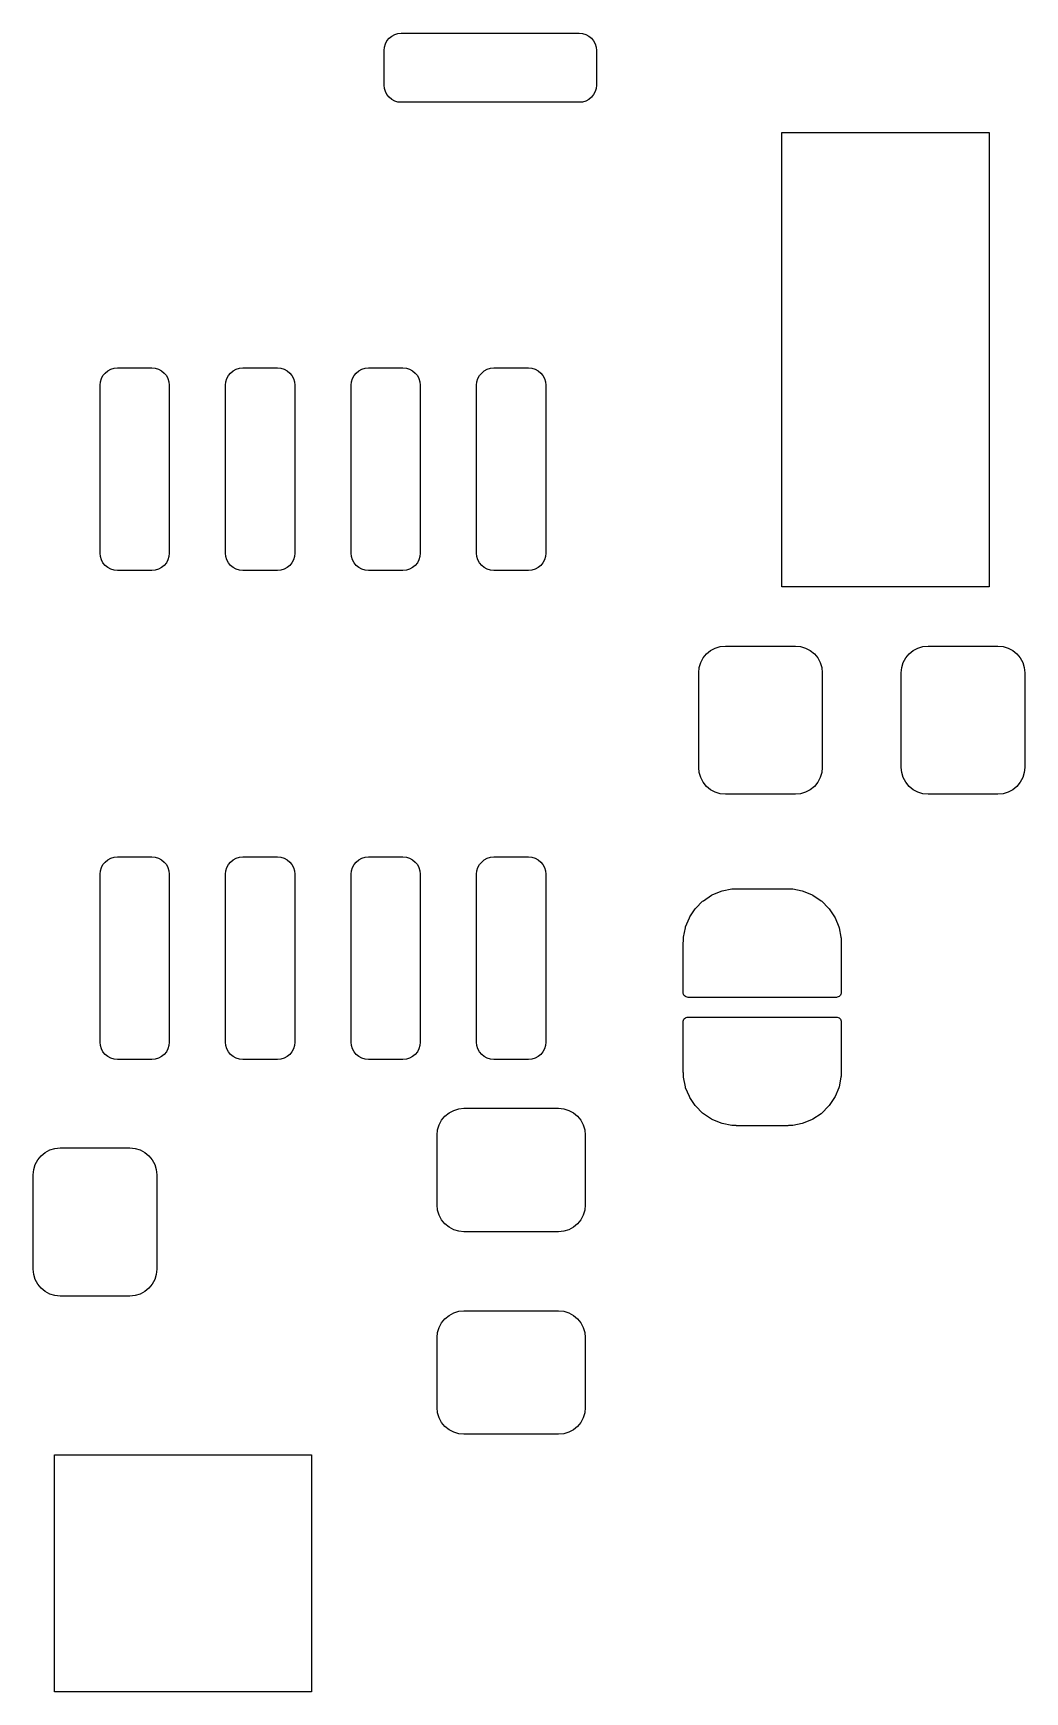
# Model space of a CAD drawing. Extents: x 5.41 to 6.98, y -4.4 to -2.82.
# Drawn here: x 6.59 to 6.985, y -4.307 to -3.646 of the extents above; entities that cross this region are included whole.
import ezdxf

# ---------------------------------------------------------------- set-up
doc = ezdxf.new("R2010")
doc.units = 0
doc.header["$MEASUREMENT"] = 0
doc.layers.add('BLACK', color=7, linetype='CONTINUOUS')

msp = doc.modelspace()

# ---------------------------------------------------------------- linework, layer by layer
at = {"layer": 'BLACK', "linetype": 'CONTINUOUS'}
for p, q in [((6.73049, -3.64928), (6.73135, -3.64824)), ((6.73135, -3.64824), (6.73239, -3.64738)), ((6.73239, -3.64738), (6.73358, -3.64674)), ((6.73358, -3.64674), (6.73488, -3.64635)), ((6.73488, -3.64635), (6.73622, -3.64622)), ((6.73622, -3.64622), (6.80709, -3.64622)), ((6.80709, -3.64622), (6.80843, -3.64635)), ((6.80843, -3.64635), (6.80972, -3.64674)), ((6.80972, -3.64674), (6.81091, -3.64738)), ((6.81091, -3.64738), (6.81196, -3.64824)), ((6.81196, -3.64824), (6.81282, -3.64928)), ((6.72933, -3.65311), (6.72946, -3.65177)), ((6.72933, -3.66689), (6.72933, -3.65311)), ((6.72946, -3.65177), (6.72986, -3.65047)), ((6.72986, -3.65047), (6.73049, -3.64928)), ((6.81282, -3.64928), (6.81345, -3.65047)), ((6.81345, -3.65047), (6.81384, -3.65177)), ((6.81384, -3.65177), (6.81398, -3.65311)), ((6.81398, -3.65311), (6.81398, -3.66689)), ((6.72946, -3.66823), (6.72933, -3.66689)), ((6.72986, -3.66953), (6.72946, -3.66823)), ((6.81384, -3.66823), (6.81345, -3.66953)), ((6.81398, -3.66689), (6.81384, -3.66823)), ((6.73049, -3.67072), (6.72986, -3.66953)), ((6.73135, -3.67176), (6.73049, -3.67072)), ((6.73239, -3.67262), (6.73135, -3.67176)), ((6.73358, -3.67326), (6.73239, -3.67262)), ((6.73488, -3.67365), (6.73358, -3.67326)), ((6.73622, -3.67378), (6.73488, -3.67365)), ((6.80709, -3.67378), (6.73622, -3.67378)), ((6.80843, -3.67365), (6.80709, -3.67378)), ((6.80972, -3.67326), (6.80843, -3.67365)), ((6.81091, -3.67262), (6.80972, -3.67326)), ((6.81196, -3.67176), (6.81091, -3.67262)), ((6.81282, -3.67072), (6.81196, -3.67176)), ((6.81345, -3.66953), (6.81282, -3.67072)), ((6.8878, -3.86693), (6.8878, -3.68583)), ((6.8878, -3.68583), (6.97047, -3.68583)), ((6.97047, -3.68583), (6.97047, -3.86693)), ((6.61824, -3.78166), (6.61928, -3.78081)), ((6.61928, -3.78081), (6.62047, -3.78017)), ((6.62047, -3.78017), (6.62177, -3.77978)), ((6.62177, -3.77978), (6.62311, -3.77965)), ((6.62311, -3.77965), (6.63689, -3.77965)), ((6.63689, -3.77965), (6.63823, -3.77978)), ((6.63823, -3.77978), (6.63953, -3.78017)), ((6.63953, -3.78017), (6.64072, -3.78081)), ((6.64072, -3.78081), (6.64176, -3.78166)), ((6.66824, -3.78166), (6.66928, -3.78081)), ((6.66928, -3.78081), (6.67047, -3.78017)), ((6.67047, -3.78017), (6.67177, -3.77978)), ((6.67177, -3.77978), (6.67311, -3.77965)), ((6.67311, -3.77965), (6.68689, -3.77965)), ((6.68689, -3.77965), (6.68823, -3.77978)), ((6.68823, -3.77978), (6.68953, -3.78017)), ((6.68953, -3.78017), (6.69072, -3.78081)), ((6.69072, -3.78081), (6.69176, -3.78166)), ((6.71824, -3.78166), (6.71928, -3.78081)), ((6.71928, -3.78081), (6.72047, -3.78017)), ((6.72047, -3.78017), (6.72177, -3.77978)), ((6.72177, -3.77978), (6.72311, -3.77965)), ((6.72311, -3.77965), (6.73689, -3.77965)), ((6.73689, -3.77965), (6.73823, -3.77978)), ((6.73823, -3.77978), (6.73953, -3.78017)), ((6.73953, -3.78017), (6.74072, -3.78081)), ((6.74072, -3.78081), (6.74176, -3.78166)), ((6.76824, -3.78166), (6.76928, -3.78081)), ((6.76928, -3.78081), (6.77047, -3.78017)), ((6.77047, -3.78017), (6.77177, -3.77978)), ((6.77177, -3.77978), (6.77311, -3.77965)), ((6.77311, -3.77965), (6.78689, -3.77965)), ((6.78689, -3.77965), (6.78823, -3.77978)), ((6.78823, -3.77978), (6.78953, -3.78017)), ((6.78953, -3.78017), (6.79072, -3.78081)), ((6.79072, -3.78081), (6.79176, -3.78166)), ((6.61622, -3.78654), (6.61635, -3.78519)), ((6.61622, -3.85346), (6.61622, -3.78654)), ((6.61635, -3.78519), (6.61674, -3.7839)), ((6.61674, -3.7839), (6.61738, -3.78271)), ((6.61738, -3.78271), (6.61824, -3.78166)), ((6.64176, -3.78166), (6.64262, -3.78271)), ((6.64262, -3.78271), (6.64326, -3.7839)), ((6.64326, -3.7839), (6.64365, -3.78519)), ((6.64365, -3.78519), (6.64378, -3.78654)), ((6.64378, -3.78654), (6.64378, -3.85346)), ((6.66622, -3.78654), (6.66635, -3.78519)), ((6.66622, -3.85346), (6.66622, -3.78654)), ((6.66635, -3.78519), (6.66674, -3.7839)), ((6.66674, -3.7839), (6.66738, -3.78271)), ((6.66738, -3.78271), (6.66824, -3.78166)), ((6.69176, -3.78166), (6.69262, -3.78271)), ((6.69262, -3.78271), (6.69326, -3.7839)), ((6.69326, -3.7839), (6.69365, -3.78519)), ((6.69365, -3.78519), (6.69378, -3.78654)), ((6.69378, -3.78654), (6.69378, -3.85346)), ((6.71622, -3.78654), (6.71635, -3.78519)), ((6.71622, -3.85346), (6.71622, -3.78654)), ((6.71635, -3.78519), (6.71674, -3.7839)), ((6.71674, -3.7839), (6.71738, -3.78271)), ((6.71738, -3.78271), (6.71824, -3.78166)), ((6.74176, -3.78166), (6.74262, -3.78271)), ((6.74262, -3.78271), (6.74326, -3.7839)), ((6.74326, -3.7839), (6.74365, -3.78519)), ((6.74365, -3.78519), (6.74378, -3.78654)), ((6.74378, -3.78654), (6.74378, -3.85346)), ((6.76622, -3.78654), (6.76635, -3.78519)), ((6.76622, -3.85346), (6.76622, -3.78654)), ((6.76635, -3.78519), (6.76674, -3.7839)), ((6.76674, -3.7839), (6.76738, -3.78271)), ((6.76738, -3.78271), (6.76824, -3.78166)), ((6.79176, -3.78166), (6.79262, -3.78271)), ((6.79262, -3.78271), (6.79326, -3.7839)), ((6.79326, -3.7839), (6.79365, -3.78519)), ((6.79365, -3.78519), (6.79378, -3.78654)), ((6.79378, -3.78654), (6.79378, -3.85346)), ((6.61635, -3.85481), (6.61622, -3.85346)), ((6.64378, -3.85346), (6.64365, -3.85481)), ((6.66635, -3.85481), (6.66622, -3.85346)), ((6.69378, -3.85346), (6.69365, -3.85481)), ((6.71635, -3.85481), (6.71622, -3.85346)), ((6.74378, -3.85346), (6.74365, -3.85481)), ((6.76635, -3.85481), (6.76622, -3.85346)), ((6.79378, -3.85346), (6.79365, -3.85481)), ((6.61674, -3.8561), (6.61635, -3.85481)), ((6.61738, -3.85729), (6.61674, -3.8561)), ((6.61824, -3.85834), (6.61738, -3.85729)), ((6.61928, -3.85919), (6.61824, -3.85834)), ((6.62047, -3.85983), (6.61928, -3.85919)), ((6.62177, -3.86022), (6.62047, -3.85983)), ((6.62311, -3.86035), (6.62177, -3.86022)), ((6.63689, -3.86035), (6.62311, -3.86035)), ((6.63823, -3.86022), (6.63689, -3.86035)), ((6.63953, -3.85983), (6.63823, -3.86022)), ((6.64072, -3.85919), (6.63953, -3.85983)), ((6.64176, -3.85834), (6.64072, -3.85919)), ((6.64262, -3.85729), (6.64176, -3.85834)), ((6.64326, -3.8561), (6.64262, -3.85729)), ((6.64365, -3.85481), (6.64326, -3.8561)), ((6.66674, -3.8561), (6.66635, -3.85481)), ((6.66738, -3.85729), (6.66674, -3.8561)), ((6.66824, -3.85834), (6.66738, -3.85729)), ((6.66928, -3.85919), (6.66824, -3.85834)), ((6.67047, -3.85983), (6.66928, -3.85919)), ((6.67177, -3.86022), (6.67047, -3.85983)), ((6.67311, -3.86035), (6.67177, -3.86022)), ((6.68689, -3.86035), (6.67311, -3.86035)), ((6.68823, -3.86022), (6.68689, -3.86035)), ((6.68953, -3.85983), (6.68823, -3.86022)), ((6.69072, -3.85919), (6.68953, -3.85983)), ((6.69176, -3.85834), (6.69072, -3.85919)), ((6.69262, -3.85729), (6.69176, -3.85834)), ((6.69326, -3.8561), (6.69262, -3.85729)), ((6.69365, -3.85481), (6.69326, -3.8561)), ((6.71674, -3.8561), (6.71635, -3.85481)), ((6.71738, -3.85729), (6.71674, -3.8561)), ((6.71824, -3.85834), (6.71738, -3.85729)), ((6.71928, -3.85919), (6.71824, -3.85834)), ((6.72047, -3.85983), (6.71928, -3.85919)), ((6.72177, -3.86022), (6.72047, -3.85983)), ((6.72311, -3.86035), (6.72177, -3.86022)), ((6.73689, -3.86035), (6.72311, -3.86035)), ((6.73823, -3.86022), (6.73689, -3.86035)), ((6.73953, -3.85983), (6.73823, -3.86022)), ((6.74072, -3.85919), (6.73953, -3.85983)), ((6.74176, -3.85834), (6.74072, -3.85919)), ((6.74262, -3.85729), (6.74176, -3.85834)), ((6.74326, -3.8561), (6.74262, -3.85729)), ((6.74365, -3.85481), (6.74326, -3.8561)), ((6.76674, -3.8561), (6.76635, -3.85481)), ((6.76738, -3.85729), (6.76674, -3.8561)), ((6.76824, -3.85834), (6.76738, -3.85729)), ((6.76928, -3.85919), (6.76824, -3.85834)), ((6.77047, -3.85983), (6.76928, -3.85919)), ((6.77177, -3.86022), (6.77047, -3.85983)), ((6.77311, -3.86035), (6.77177, -3.86022)), ((6.78689, -3.86035), (6.77311, -3.86035)), ((6.78823, -3.86022), (6.78689, -3.86035)), ((6.78953, -3.85983), (6.78823, -3.86022)), ((6.79072, -3.85919), (6.78953, -3.85983)), ((6.79176, -3.85834), (6.79072, -3.85919)), ((6.79262, -3.85729), (6.79176, -3.85834)), ((6.79326, -3.8561), (6.79262, -3.85729)), ((6.79365, -3.85481), (6.79326, -3.8561)), ((6.97047, -3.86693), (6.8878, -3.86693)), ((6.85782, -3.89361), (6.85944, -3.89228)), ((6.85944, -3.89228), (6.86129, -3.89129)), ((6.86129, -3.89129), (6.8633, -3.89068)), ((6.8633, -3.89068), (6.86538, -3.89047)), ((6.86538, -3.89047), (6.8932, -3.89047)), ((6.8932, -3.89047), (6.89529, -3.89068)), ((6.89529, -3.89068), (6.89729, -3.89129)), ((6.89729, -3.89129), (6.89914, -3.89228)), ((6.89914, -3.89228), (6.90076, -3.89361)), ((6.93853, -3.89361), (6.94015, -3.89228)), ((6.94015, -3.89228), (6.942, -3.89129)), ((6.942, -3.89129), (6.944, -3.89068)), ((6.944, -3.89068), (6.94609, -3.89047)), ((6.94609, -3.89047), (6.97391, -3.89047)), ((6.97391, -3.89047), (6.976, -3.89068)), ((6.976, -3.89068), (6.978, -3.89129)), ((6.978, -3.89129), (6.97985, -3.89228)), ((6.97985, -3.89228), (6.98147, -3.89361)), ((6.85469, -3.90117), (6.85489, -3.89908)), ((6.85489, -3.89908), (6.8555, -3.89708)), ((6.8555, -3.89708), (6.85649, -3.89523)), ((6.85649, -3.89523), (6.85782, -3.89361)), ((6.90076, -3.89361), (6.90209, -3.89523)), ((6.90209, -3.89523), (6.90308, -3.89708)), ((6.90308, -3.89708), (6.90369, -3.89908)), ((6.90369, -3.89908), (6.9039, -3.90117)), ((6.93539, -3.90117), (6.9356, -3.89908)), ((6.9356, -3.89908), (6.93621, -3.89708)), ((6.93621, -3.89708), (6.9372, -3.89523)), ((6.9372, -3.89523), (6.93853, -3.89361)), ((6.98147, -3.89361), (6.9828, -3.89523)), ((6.9828, -3.89523), (6.98379, -3.89708)), ((6.98379, -3.89708), (6.9844, -3.89908)), ((6.9844, -3.89908), (6.98461, -3.90117)), ((6.85469, -3.93883), (6.85469, -3.90117)), ((6.9039, -3.90117), (6.9039, -3.93883)), ((6.93539, -3.93883), (6.93539, -3.90117)), ((6.98461, -3.90117), (6.98461, -3.93883)), ((6.85489, -3.94092), (6.85469, -3.93883)), ((6.9039, -3.93883), (6.90369, -3.94092)), ((6.9356, -3.94092), (6.93539, -3.93883)), ((6.98461, -3.93883), (6.9844, -3.94092)), ((6.8555, -3.94292), (6.85489, -3.94092)), ((6.85649, -3.94477), (6.8555, -3.94292)), ((6.85782, -3.94639), (6.85649, -3.94477)), ((6.90209, -3.94477), (6.90076, -3.94639)), ((6.90308, -3.94292), (6.90209, -3.94477)), ((6.90369, -3.94092), (6.90308, -3.94292)), ((6.93621, -3.94292), (6.9356, -3.94092)), ((6.9372, -3.94477), (6.93621, -3.94292)), ((6.93853, -3.94639), (6.9372, -3.94477)), ((6.9828, -3.94477), (6.98147, -3.94639)), ((6.98379, -3.94292), (6.9828, -3.94477)), ((6.9844, -3.94092), (6.98379, -3.94292)), ((6.85944, -3.94772), (6.85782, -3.94639)), ((6.86129, -3.94871), (6.85944, -3.94772)), ((6.8633, -3.94932), (6.86129, -3.94871)), ((6.86538, -3.94953), (6.8633, -3.94932)), ((6.8932, -3.94953), (6.86538, -3.94953)), ((6.89529, -3.94932), (6.8932, -3.94953)), ((6.89729, -3.94871), (6.89529, -3.94932)), ((6.89914, -3.94772), (6.89729, -3.94871)), ((6.90076, -3.94639), (6.89914, -3.94772)), ((6.94015, -3.94772), (6.93853, -3.94639)), ((6.942, -3.94871), (6.94015, -3.94772)), ((6.944, -3.94932), (6.942, -3.94871)), ((6.94609, -3.94953), (6.944, -3.94932)), ((6.97391, -3.94953), (6.94609, -3.94953)), ((6.976, -3.94932), (6.97391, -3.94953)), ((6.978, -3.94871), (6.976, -3.94932)), ((6.97985, -3.94772), (6.978, -3.94871)), ((6.98147, -3.94639), (6.97985, -3.94772)), ((6.61635, -3.98007), (6.61674, -3.97878)), ((6.61674, -3.97878), (6.61738, -3.97759)), ((6.61738, -3.97759), (6.61824, -3.97655)), ((6.61824, -3.97655), (6.61928, -3.97569)), ((6.61928, -3.97569), (6.62047, -3.97505)), ((6.62047, -3.97505), (6.62177, -3.97466)), ((6.62177, -3.97466), (6.62311, -3.97453)), ((6.62311, -3.97453), (6.63689, -3.97453)), ((6.63689, -3.97453), (6.63823, -3.97466)), ((6.63823, -3.97466), (6.63953, -3.97505)), ((6.63953, -3.97505), (6.64072, -3.97569)), ((6.64072, -3.97569), (6.64176, -3.97655)), ((6.64176, -3.97655), (6.64262, -3.97759)), ((6.64262, -3.97759), (6.64326, -3.97878)), ((6.64326, -3.97878), (6.64365, -3.98007)), ((6.66635, -3.98007), (6.66674, -3.97878)), ((6.66674, -3.97878), (6.66738, -3.97759)), ((6.66738, -3.97759), (6.66824, -3.97655)), ((6.66824, -3.97655), (6.66928, -3.97569)), ((6.66928, -3.97569), (6.67047, -3.97505)), ((6.67047, -3.97505), (6.67177, -3.97466)), ((6.67177, -3.97466), (6.67311, -3.97453)), ((6.67311, -3.97453), (6.68689, -3.97453)), ((6.68689, -3.97453), (6.68823, -3.97466)), ((6.68823, -3.97466), (6.68953, -3.97505)), ((6.68953, -3.97505), (6.69072, -3.97569)), ((6.69072, -3.97569), (6.69176, -3.97655)), ((6.69176, -3.97655), (6.69262, -3.97759)), ((6.69262, -3.97759), (6.69326, -3.97878)), ((6.69326, -3.97878), (6.69365, -3.98007)), ((6.71635, -3.98007), (6.71674, -3.97878)), ((6.71674, -3.97878), (6.71738, -3.97759)), ((6.71738, -3.97759), (6.71824, -3.97655)), ((6.71824, -3.97655), (6.71928, -3.97569)), ((6.71928, -3.97569), (6.72047, -3.97505)), ((6.72047, -3.97505), (6.72177, -3.97466)), ((6.72177, -3.97466), (6.72311, -3.97453)), ((6.72311, -3.97453), (6.73689, -3.97453)), ((6.73689, -3.97453), (6.73823, -3.97466)), ((6.73823, -3.97466), (6.73953, -3.97505)), ((6.73953, -3.97505), (6.74072, -3.97569)), ((6.74072, -3.97569), (6.74176, -3.97655)), ((6.74176, -3.97655), (6.74262, -3.97759)), ((6.74262, -3.97759), (6.74326, -3.97878)), ((6.74326, -3.97878), (6.74365, -3.98007)), ((6.76635, -3.98007), (6.76674, -3.97878)), ((6.76674, -3.97878), (6.76738, -3.97759)), ((6.76738, -3.97759), (6.76824, -3.97655)), ((6.76824, -3.97655), (6.76928, -3.97569)), ((6.76928, -3.97569), (6.77047, -3.97505)), ((6.77047, -3.97505), (6.77177, -3.97466)), ((6.77177, -3.97466), (6.77311, -3.97453)), ((6.77311, -3.97453), (6.78689, -3.97453)), ((6.78689, -3.97453), (6.78823, -3.97466)), ((6.78823, -3.97466), (6.78953, -3.97505)), ((6.78953, -3.97505), (6.79072, -3.97569)), ((6.79072, -3.97569), (6.79176, -3.97655)), ((6.79176, -3.97655), (6.79262, -3.97759)), ((6.79262, -3.97759), (6.79326, -3.97878)), ((6.79326, -3.97878), (6.79365, -3.98007)), ((6.61622, -3.98142), (6.61635, -3.98007)), ((6.61622, -4.04835), (6.61622, -3.98142)), ((6.64365, -3.98007), (6.64378, -3.98142)), ((6.64378, -3.98142), (6.64378, -4.04835)), ((6.66622, -3.98142), (6.66635, -3.98007)), ((6.66622, -4.04835), (6.66622, -3.98142)), ((6.69365, -3.98007), (6.69378, -3.98142)), ((6.69378, -3.98142), (6.69378, -4.04835)), ((6.71622, -3.98142), (6.71635, -3.98007)), ((6.71622, -4.04835), (6.71622, -3.98142)), ((6.74365, -3.98007), (6.74378, -3.98142)), ((6.74378, -3.98142), (6.74378, -4.04835)), ((6.76622, -3.98142), (6.76635, -3.98007)), ((6.76622, -4.04835), (6.76622, -3.98142)), ((6.79365, -3.98007), (6.79378, -3.98142)), ((6.79378, -3.98142), (6.79378, -4.04835)), ((6.85354, -3.99493), (6.85627, -3.9922)), ((6.85627, -3.9922), (6.85657, -3.99196)), ((6.85657, -3.99196), (6.85978, -3.98981)), ((6.85978, -3.98981), (6.86012, -3.98963)), ((6.86012, -3.98963), (6.86369, -3.98815)), ((6.86369, -3.98815), (6.86406, -3.98804)), ((6.86406, -3.98804), (6.86784, -3.98729)), ((6.86784, -3.98729), (6.86823, -3.98725)), ((6.86823, -3.98725), (6.86958, -3.98725)), ((6.86958, -3.98725), (6.86977, -3.98719)), ((6.86977, -3.98719), (6.87016, -3.98716)), ((6.87016, -3.98716), (6.88984, -3.98716)), ((6.88984, -3.98716), (6.89023, -3.98719)), ((6.89023, -3.98719), (6.89042, -3.98725)), ((6.89042, -3.98725), (6.89177, -3.98725)), ((6.89177, -3.98725), (6.89216, -3.98729)), ((6.89216, -3.98729), (6.89594, -3.98804)), ((6.89594, -3.98804), (6.89631, -3.98815)), ((6.89631, -3.98815), (6.89988, -3.98963)), ((6.89988, -3.98963), (6.90022, -3.98981)), ((6.90022, -3.98981), (6.90343, -3.99196)), ((6.90343, -3.99196), (6.90373, -3.9922)), ((6.90373, -3.9922), (6.90646, -3.99493)), ((6.84949, -4.00235), (6.85097, -3.99878)), ((6.85097, -3.99878), (6.85115, -3.99844)), ((6.85115, -3.99844), (6.8533, -3.99523)), ((6.8533, -3.99523), (6.85354, -3.99493)), ((6.90646, -3.99493), (6.9067, -3.99523)), ((6.9067, -3.99523), (6.90885, -3.99844)), ((6.90885, -3.99844), (6.90903, -3.99878)), ((6.90903, -3.99878), (6.91051, -4.00235)), ((6.84863, -4.0065), (6.84938, -4.00272)), ((6.84938, -4.00272), (6.84949, -4.00235)), ((6.91051, -4.00235), (6.91062, -4.00272)), ((6.91062, -4.00272), (6.91137, -4.0065)), ((6.84849, -4.00882), (6.84853, -4.00843)), ((6.84849, -4.0285), (6.84849, -4.00882)), ((6.84853, -4.00843), (6.84859, -4.00825)), ((6.84859, -4.00689), (6.84863, -4.0065)), ((6.84859, -4.00825), (6.84859, -4.00689)), ((6.91137, -4.0065), (6.91141, -4.00689)), ((6.91141, -4.00689), (6.91141, -4.00825)), ((6.91141, -4.00825), (6.91147, -4.00843)), ((6.91147, -4.00843), (6.91151, -4.00882)), ((6.91151, -4.00882), (6.91151, -4.0285)), ((6.84853, -4.02889), (6.84849, -4.0285)), ((6.84864, -4.02926), (6.84853, -4.02889)), ((6.84883, -4.0296), (6.84864, -4.02926)), ((6.84907, -4.0299), (6.84883, -4.0296)), ((6.84937, -4.03015), (6.84907, -4.0299)), ((6.84972, -4.03033), (6.84937, -4.03015)), ((6.85009, -4.03044), (6.84972, -4.03033)), ((6.85047, -4.03048), (6.85009, -4.03044)), ((6.90953, -4.03048), (6.85047, -4.03048)), ((6.90991, -4.03044), (6.90953, -4.03048)), ((6.91028, -4.03033), (6.90991, -4.03044)), ((6.91063, -4.03015), (6.91028, -4.03033)), ((6.91093, -4.0299), (6.91063, -4.03015)), ((6.91117, -4.0296), (6.91093, -4.0299)), ((6.91136, -4.02926), (6.91117, -4.0296)), ((6.91147, -4.02889), (6.91136, -4.02926)), ((6.91151, -4.0285), (6.91147, -4.02889)), ((6.84907, -4.03892), (6.84937, -4.03867)), ((6.84937, -4.03867), (6.84972, -4.03849)), ((6.84972, -4.03849), (6.85009, -4.03837)), ((6.85009, -4.03837), (6.85047, -4.03834)), ((6.85047, -4.03834), (6.90953, -4.03834)), ((6.90953, -4.03834), (6.90991, -4.03837)), ((6.90991, -4.03837), (6.91028, -4.03849)), ((6.91028, -4.03849), (6.91063, -4.03867)), ((6.91063, -4.03867), (6.91093, -4.03892)), ((6.84849, -4.04031), (6.84853, -4.03993)), ((6.84849, -4.06), (6.84849, -4.04031)), ((6.84853, -4.03993), (6.84864, -4.03956)), ((6.84864, -4.03956), (6.84883, -4.03922)), ((6.84883, -4.03922), (6.84907, -4.03892)), ((6.91093, -4.03892), (6.91117, -4.03922)), ((6.91117, -4.03922), (6.91136, -4.03956)), ((6.91136, -4.03956), (6.91147, -4.03993)), ((6.91147, -4.03993), (6.91151, -4.04031)), ((6.91151, -4.04031), (6.91151, -4.06)), ((6.61635, -4.04969), (6.61622, -4.04835)), ((6.61674, -4.05098), (6.61635, -4.04969)), ((6.61738, -4.05217), (6.61674, -4.05098)), ((6.64326, -4.05098), (6.64262, -4.05217)), ((6.64365, -4.04969), (6.64326, -4.05098)), ((6.64378, -4.04835), (6.64365, -4.04969)), ((6.66635, -4.04969), (6.66622, -4.04835)), ((6.66674, -4.05098), (6.66635, -4.04969)), ((6.66738, -4.05217), (6.66674, -4.05098)), ((6.69326, -4.05098), (6.69262, -4.05217)), ((6.69365, -4.04969), (6.69326, -4.05098)), ((6.69378, -4.04835), (6.69365, -4.04969)), ((6.71635, -4.04969), (6.71622, -4.04835)), ((6.71674, -4.05098), (6.71635, -4.04969)), ((6.71738, -4.05217), (6.71674, -4.05098)), ((6.74326, -4.05098), (6.74262, -4.05217)), ((6.74365, -4.04969), (6.74326, -4.05098)), ((6.74378, -4.04835), (6.74365, -4.04969)), ((6.76635, -4.04969), (6.76622, -4.04835)), ((6.76674, -4.05098), (6.76635, -4.04969)), ((6.76738, -4.05217), (6.76674, -4.05098)), ((6.79326, -4.05098), (6.79262, -4.05217)), ((6.79365, -4.04969), (6.79326, -4.05098)), ((6.79378, -4.04835), (6.79365, -4.04969)), ((6.61824, -4.05322), (6.61738, -4.05217)), ((6.61928, -4.05408), (6.61824, -4.05322)), ((6.62047, -4.05471), (6.61928, -4.05408)), ((6.62177, -4.0551), (6.62047, -4.05471)), ((6.62311, -4.05524), (6.62177, -4.0551)), ((6.63689, -4.05524), (6.62311, -4.05524)), ((6.63823, -4.0551), (6.63689, -4.05524)), ((6.63953, -4.05471), (6.63823, -4.0551)), ((6.64072, -4.05408), (6.63953, -4.05471)), ((6.64176, -4.05322), (6.64072, -4.05408)), ((6.64262, -4.05217), (6.64176, -4.05322)), ((6.66824, -4.05322), (6.66738, -4.05217)), ((6.66928, -4.05408), (6.66824, -4.05322)), ((6.67047, -4.05471), (6.66928, -4.05408)), ((6.67177, -4.0551), (6.67047, -4.05471)), ((6.67311, -4.05524), (6.67177, -4.0551)), ((6.68689, -4.05524), (6.67311, -4.05524)), ((6.68823, -4.0551), (6.68689, -4.05524)), ((6.68953, -4.05471), (6.68823, -4.0551)), ((6.69072, -4.05408), (6.68953, -4.05471)), ((6.69176, -4.05322), (6.69072, -4.05408)), ((6.69262, -4.05217), (6.69176, -4.05322)), ((6.71824, -4.05322), (6.71738, -4.05217)), ((6.71928, -4.05408), (6.71824, -4.05322)), ((6.72047, -4.05471), (6.71928, -4.05408)), ((6.72177, -4.0551), (6.72047, -4.05471)), ((6.72311, -4.05524), (6.72177, -4.0551)), ((6.73689, -4.05524), (6.72311, -4.05524)), ((6.73823, -4.0551), (6.73689, -4.05524)), ((6.73953, -4.05471), (6.73823, -4.0551)), ((6.74072, -4.05408), (6.73953, -4.05471)), ((6.74176, -4.05322), (6.74072, -4.05408)), ((6.74262, -4.05217), (6.74176, -4.05322)), ((6.76824, -4.05322), (6.76738, -4.05217)), ((6.76928, -4.05408), (6.76824, -4.05322)), ((6.77047, -4.05471), (6.76928, -4.05408)), ((6.77177, -4.0551), (6.77047, -4.05471)), ((6.77311, -4.05524), (6.77177, -4.0551)), ((6.78689, -4.05524), (6.77311, -4.05524)), ((6.78823, -4.0551), (6.78689, -4.05524)), ((6.78953, -4.05471), (6.78823, -4.0551)), ((6.79072, -4.05408), (6.78953, -4.05471)), ((6.79176, -4.05322), (6.79072, -4.05408)), ((6.79262, -4.05217), (6.79176, -4.05322)), ((6.84853, -4.06039), (6.84849, -4.06)), ((6.84859, -4.06057), (6.84853, -4.06039)), ((6.84859, -4.06193), (6.84859, -4.06057)), ((6.84863, -4.06232), (6.84859, -4.06193)), ((6.84938, -4.0661), (6.84863, -4.06232)), ((6.91137, -4.06232), (6.91062, -4.0661)), ((6.91141, -4.06193), (6.91137, -4.06232)), ((6.91147, -4.06039), (6.91141, -4.06057)), ((6.91141, -4.06057), (6.91141, -4.06193)), ((6.91151, -4.06), (6.91147, -4.06039)), ((6.84949, -4.06647), (6.84938, -4.0661)), ((6.85097, -4.07004), (6.84949, -4.06647)), ((6.85115, -4.07038), (6.85097, -4.07004)), ((6.8533, -4.07359), (6.85115, -4.07038)), ((6.90885, -4.07038), (6.9067, -4.07359)), ((6.90903, -4.07004), (6.90885, -4.07038)), ((6.91051, -4.06647), (6.90903, -4.07004)), ((6.91062, -4.0661), (6.91051, -4.06647)), ((6.75228, -4.07944), (6.75361, -4.07782)), ((6.75361, -4.07782), (6.75523, -4.07649)), ((6.75523, -4.07649), (6.75708, -4.0755)), ((6.75708, -4.0755), (6.75908, -4.07489)), ((6.75908, -4.07489), (6.76117, -4.07469)), ((6.76117, -4.07469), (6.79883, -4.07469)), ((6.79883, -4.07469), (6.80092, -4.07489)), ((6.80092, -4.07489), (6.80292, -4.0755)), ((6.80292, -4.0755), (6.80477, -4.07649)), ((6.80477, -4.07649), (6.80639, -4.07782)), ((6.80639, -4.07782), (6.80772, -4.07944)), ((6.85354, -4.07389), (6.8533, -4.07359)), ((6.85627, -4.07662), (6.85354, -4.07389)), ((6.85657, -4.07686), (6.85627, -4.07662)), ((6.85978, -4.07901), (6.85657, -4.07686)), ((6.90343, -4.07686), (6.90022, -4.07901)), ((6.90373, -4.07662), (6.90343, -4.07686)), ((6.90646, -4.07389), (6.90373, -4.07662)), ((6.9067, -4.07359), (6.90646, -4.07389)), ((6.75047, -4.08538), (6.75068, -4.0833)), ((6.75068, -4.0833), (6.75129, -4.08129)), ((6.75129, -4.08129), (6.75228, -4.07944)), ((6.80772, -4.07944), (6.80871, -4.08129)), ((6.80871, -4.08129), (6.80932, -4.0833)), ((6.80932, -4.0833), (6.80953, -4.08538)), ((6.86012, -4.07919), (6.85978, -4.07901)), ((6.86369, -4.08066), (6.86012, -4.07919)), ((6.86406, -4.08078), (6.86369, -4.08066)), ((6.86784, -4.08153), (6.86406, -4.08078)), ((6.86823, -4.08157), (6.86784, -4.08153)), ((6.86958, -4.08157), (6.86823, -4.08157)), ((6.86977, -4.08163), (6.86958, -4.08157)), ((6.87016, -4.08166), (6.86977, -4.08163)), ((6.88984, -4.08166), (6.87016, -4.08166)), ((6.89023, -4.08163), (6.88984, -4.08166)), ((6.89042, -4.08157), (6.89023, -4.08163)), ((6.89177, -4.08157), (6.89042, -4.08157)), ((6.89216, -4.08153), (6.89177, -4.08157)), ((6.89594, -4.08078), (6.89216, -4.08153)), ((6.89631, -4.08066), (6.89594, -4.08078)), ((6.89988, -4.07919), (6.89631, -4.08066)), ((6.90022, -4.07901), (6.89988, -4.07919)), ((6.59432, -4.09228), (6.59617, -4.09129)), ((6.59617, -4.09129), (6.59818, -4.09068)), ((6.59818, -4.09068), (6.60027, -4.09047)), ((6.60027, -4.09047), (6.62808, -4.09047)), ((6.62808, -4.09047), (6.63017, -4.09068)), ((6.63017, -4.09068), (6.63218, -4.09129)), ((6.63218, -4.09129), (6.63402, -4.09228)), ((6.75047, -4.1132), (6.75047, -4.08538)), ((6.80953, -4.08538), (6.80953, -4.1132)), ((6.58977, -4.09908), (6.59038, -4.09708)), ((6.59038, -4.09708), (6.59137, -4.09523)), ((6.59137, -4.09523), (6.5927, -4.09361)), ((6.5927, -4.09361), (6.59432, -4.09228)), ((6.63402, -4.09228), (6.63565, -4.09361)), ((6.63565, -4.09361), (6.63698, -4.09523)), ((6.63698, -4.09523), (6.63797, -4.09708)), ((6.63797, -4.09708), (6.63857, -4.09908)), ((6.58957, -4.10117), (6.58977, -4.09908)), ((6.58957, -4.13883), (6.58957, -4.10117)), ((6.63857, -4.09908), (6.63878, -4.10117)), ((6.63878, -4.10117), (6.63878, -4.13883)), ((6.75068, -4.11529), (6.75047, -4.1132)), ((6.75129, -4.11729), (6.75068, -4.11529)), ((6.75228, -4.11914), (6.75129, -4.11729)), ((6.80871, -4.11729), (6.80772, -4.11914)), ((6.80932, -4.11529), (6.80871, -4.11729)), ((6.80953, -4.1132), (6.80932, -4.11529)), ((6.75361, -4.12076), (6.75228, -4.11914)), ((6.75523, -4.12209), (6.75361, -4.12076)), ((6.75708, -4.12308), (6.75523, -4.12209)), ((6.75908, -4.12369), (6.75708, -4.12308)), ((6.76117, -4.1239), (6.75908, -4.12369)), ((6.79883, -4.1239), (6.76117, -4.1239)), ((6.80092, -4.12369), (6.79883, -4.1239)), ((6.80292, -4.12308), (6.80092, -4.12369)), ((6.80477, -4.12209), (6.80292, -4.12308)), ((6.80639, -4.12076), (6.80477, -4.12209)), ((6.80772, -4.11914), (6.80639, -4.12076)), ((6.58977, -4.14092), (6.58957, -4.13883)), ((6.59038, -4.14292), (6.58977, -4.14092)), ((6.59137, -4.14477), (6.59038, -4.14292)), ((6.63797, -4.14292), (6.63698, -4.14477)), ((6.63857, -4.14092), (6.63797, -4.14292)), ((6.63878, -4.13883), (6.63857, -4.14092)), ((6.5927, -4.14639), (6.59137, -4.14477)), ((6.59432, -4.14772), (6.5927, -4.14639)), ((6.59617, -4.14871), (6.59432, -4.14772)), ((6.59818, -4.14932), (6.59617, -4.14871)), ((6.60027, -4.14953), (6.59818, -4.14932)), ((6.62808, -4.14953), (6.60027, -4.14953)), ((6.63017, -4.14932), (6.62808, -4.14953)), ((6.63218, -4.14871), (6.63017, -4.14932)), ((6.63402, -4.14772), (6.63218, -4.14871)), ((6.63565, -4.14639), (6.63402, -4.14772)), ((6.63698, -4.14477), (6.63565, -4.14639)), ((6.75361, -4.15853), (6.75523, -4.1572)), ((6.75523, -4.1572), (6.75708, -4.15621)), ((6.75708, -4.15621), (6.75908, -4.1556)), ((6.75908, -4.1556), (6.76117, -4.15539)), ((6.76117, -4.15539), (6.79883, -4.15539)), ((6.79883, -4.15539), (6.80092, -4.1556)), ((6.80092, -4.1556), (6.80292, -4.15621)), ((6.80292, -4.15621), (6.80477, -4.1572)), ((6.80477, -4.1572), (6.80639, -4.15853)), ((6.75047, -4.16609), (6.75068, -4.164)), ((6.75068, -4.164), (6.75129, -4.162)), ((6.75129, -4.162), (6.75228, -4.16015)), ((6.75228, -4.16015), (6.75361, -4.15853)), ((6.80639, -4.15853), (6.80772, -4.16015)), ((6.80772, -4.16015), (6.80871, -4.162)), ((6.80871, -4.162), (6.80932, -4.164)), ((6.80932, -4.164), (6.80953, -4.16609)), ((6.75047, -4.19391), (6.75047, -4.16609)), ((6.80953, -4.16609), (6.80953, -4.19391)), ((6.75068, -4.196), (6.75047, -4.19391)), ((6.75129, -4.198), (6.75068, -4.196)), ((6.80932, -4.196), (6.80871, -4.198)), ((6.80953, -4.19391), (6.80932, -4.196)), ((6.75228, -4.19985), (6.75129, -4.198)), ((6.75361, -4.20147), (6.75228, -4.19985)), ((6.75523, -4.2028), (6.75361, -4.20147)), ((6.75708, -4.20379), (6.75523, -4.2028)), ((6.75908, -4.2044), (6.75708, -4.20379)), ((6.80292, -4.20379), (6.80092, -4.2044)), ((6.80477, -4.2028), (6.80292, -4.20379)), ((6.80639, -4.20147), (6.80477, -4.2028)), ((6.80772, -4.19985), (6.80639, -4.20147)), ((6.80871, -4.198), (6.80772, -4.19985)), ((6.76117, -4.20461), (6.75908, -4.2044)), ((6.79883, -4.20461), (6.76117, -4.20461)), ((6.80092, -4.2044), (6.79883, -4.20461)), ((6.59811, -4.30724), (6.59811, -4.21276)), ((6.59811, -4.21276), (6.70047, -4.21276)), ((6.70047, -4.21276), (6.70047, -4.30724)), ((6.70047, -4.30724), (6.59811, -4.30724))]:
    msp.add_line(p, q, dxfattribs=at)

doc.saveas('drawing.dxf')
